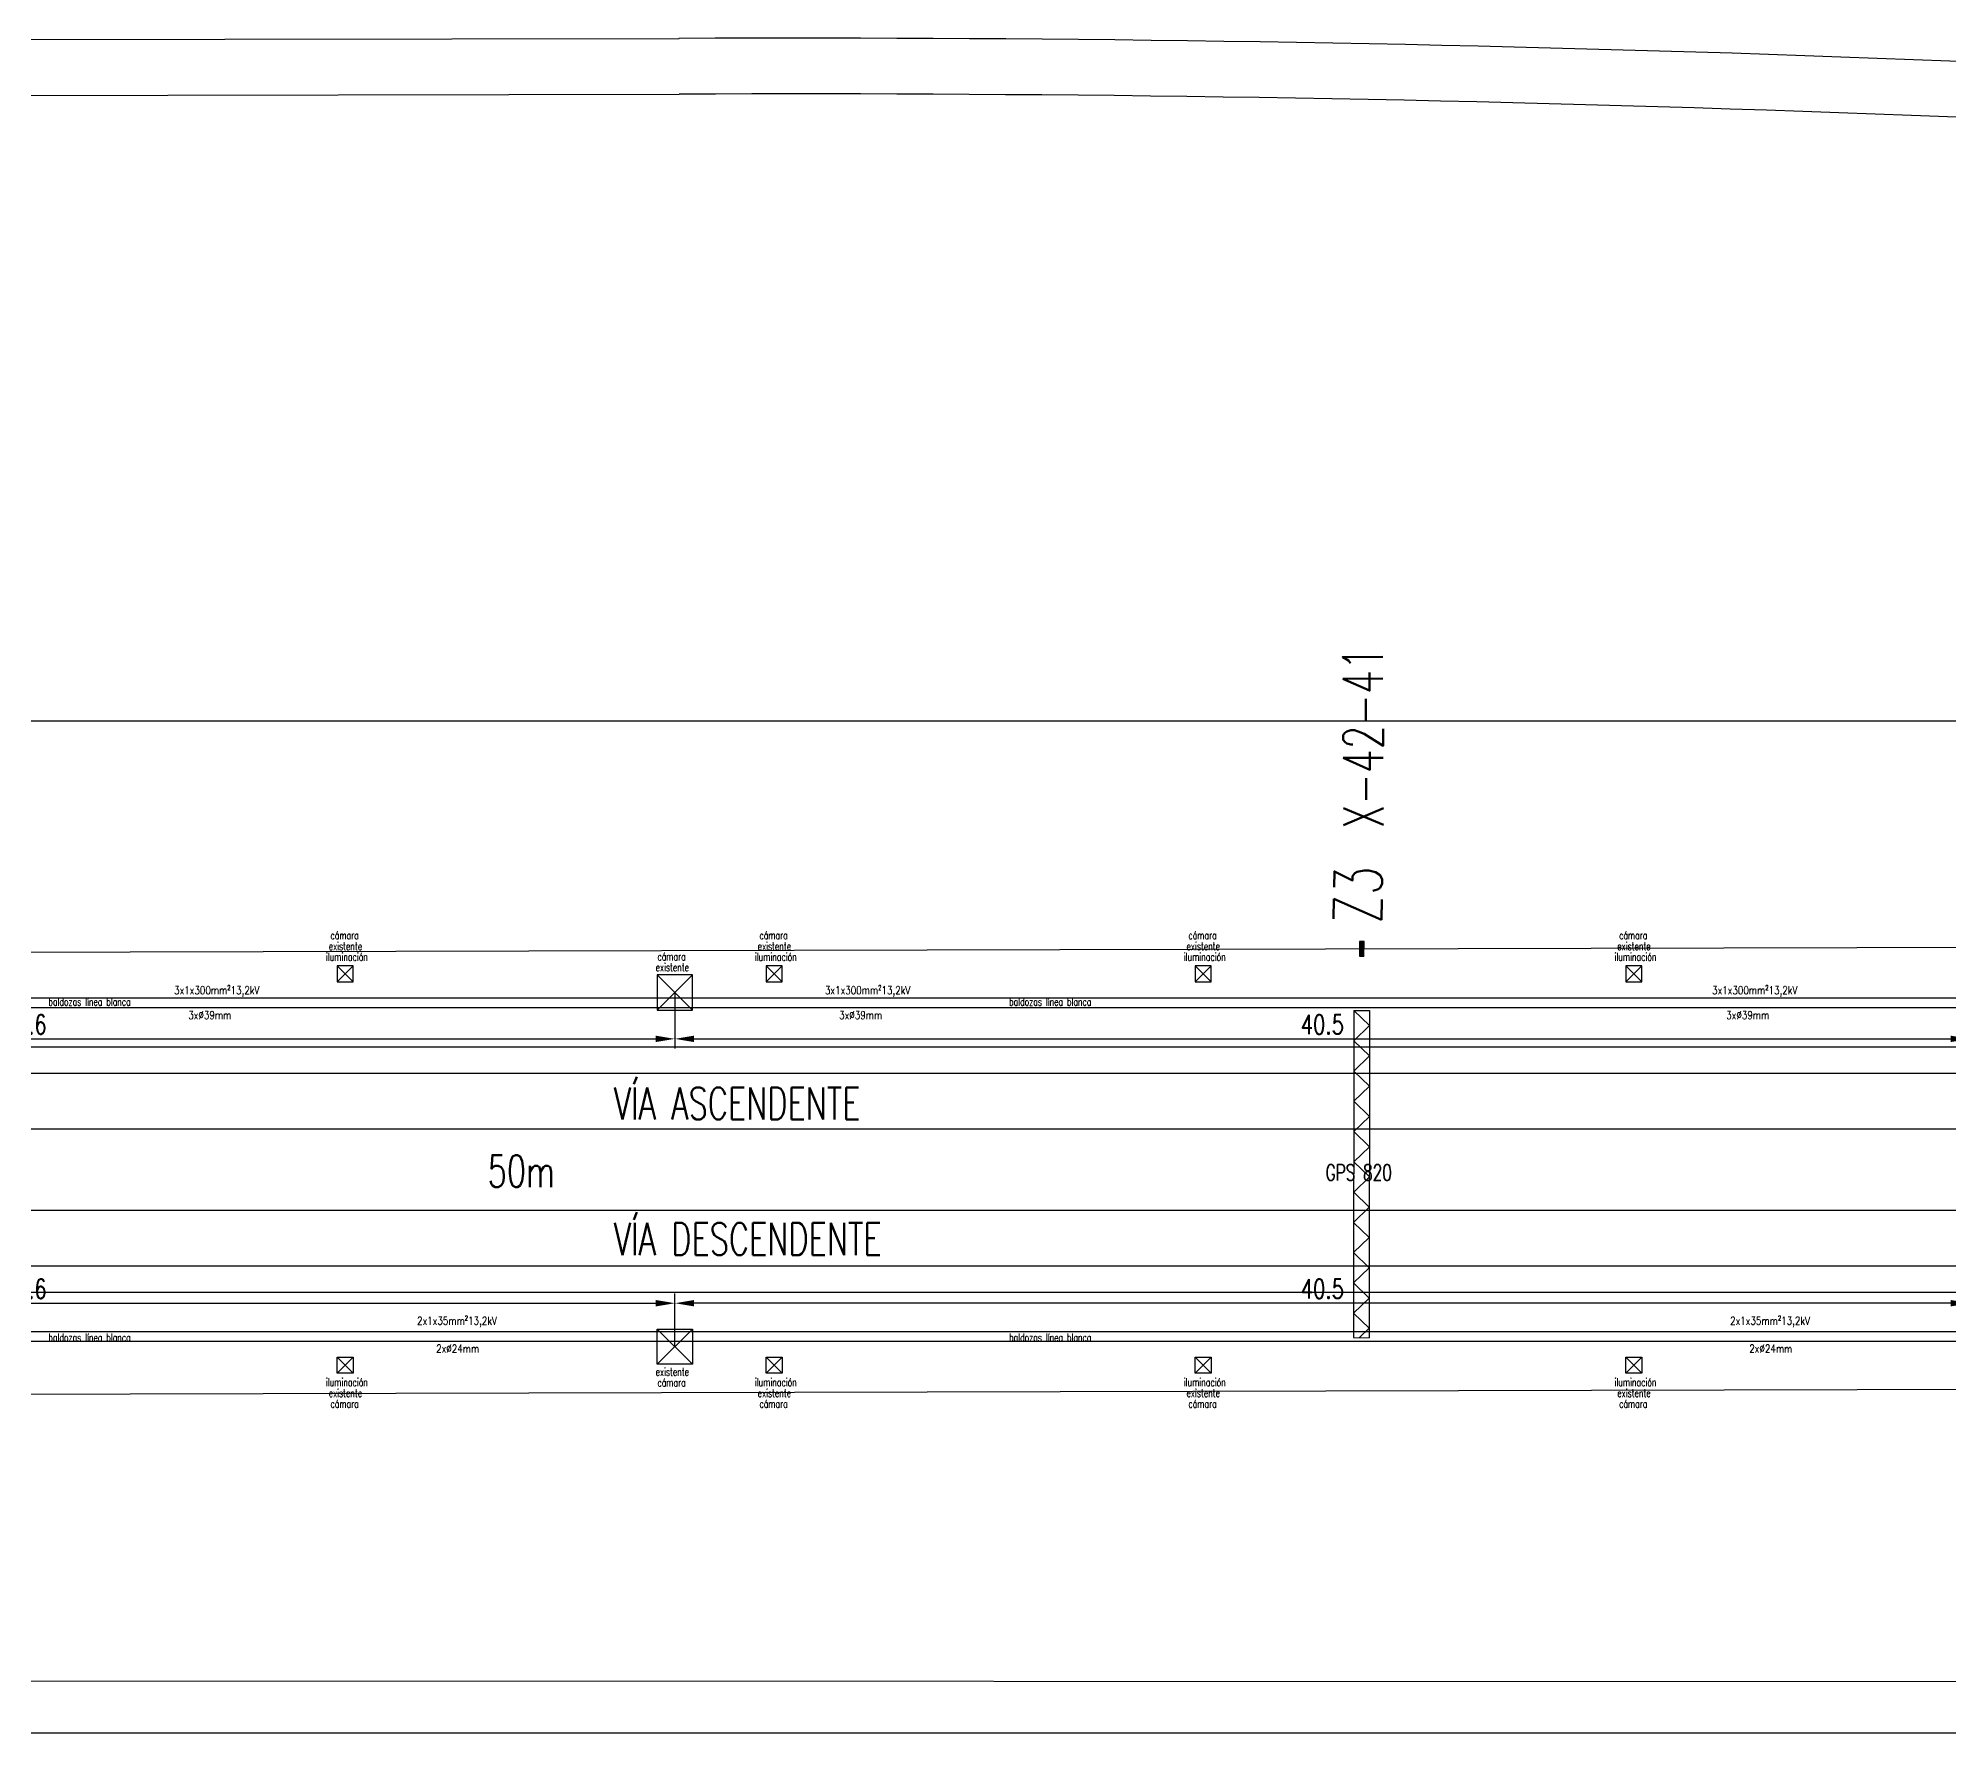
# Model space of a CAD drawing. Header units: millimetres. Extents: x 629 to 1504, y 1178 to 1591.
# Drawn here: x 974.1 to 1033.8, y 1303.8 to 1357 of the extents above; entities that cross this region are included whole.
import ezdxf

# ---------------------------------------------------------------- set-up
doc = ezdxf.new("R2010")
doc.units = ezdxf.units.MM
for name, color, linetype in [('LINEA02', 8, 'Continuous'), ('Textos catenaria', 7, 'Continuous'), ('TMR', 8, 'Continuous'), ('VIAS', 3, 'Continuous')]:
    doc.layers.add(name, color=color, linetype=linetype)
doc.styles.add('SIMPLEX', font='simplex.shx', dxfattribs={"width": 0.75})
doc.dimstyles.new('COTA-100', dxfattribs={"dimscale": 3, "dimtxt": 0.2, "dimasz": 0.2, "dimexe": 0.1, "dimexo": 0, "dimgap": 0.05, "dimtad": 1, "dimdec": 1, "dimzin": 0, "dimdsep": 46, "dimtxsty": 'SIMPLEX', "dimcen": 0.1, "dimclrd": 256, "dimclre": 256, "dimclrt": 256, "dimazin": 0, "dimtm": 1e-09, "dimtfac": 0.714286, "dimtdec": 1, "dimtmove": 2, "dimatfit": 2, "dimfxl": 0, "dimtolj": 1, "dimtzin": 0, "dimarcsym": 0})

# ---------------------------------------------------------------- blocks, each defined once
blk = doc.blocks.new('*D19')
at = {"lineweight": -2, "transparency": 16777216}
for p, q in [((790.429, 1315.567), (790.429, 1303.772)), ((1095.392, 1315.567), (1095.392, 1303.772)), ((1094.792, 1304.072), (791.029, 1304.072))]:
    blk.add_line(p, q, dxfattribs=at)
at = {"transparency": 16777216}
for points in [[(791.029, 1304.172), (791.029, 1303.972), (790.429, 1304.072)], [(1094.792, 1304.172), (1094.792, 1303.972), (1095.392, 1304.072)]]:
    blk.add_solid(points, dxfattribs=at)
at = {"layer": 'Defpoints', "color": 0, "transparency": 16777216}
for p in [(790.429, 1315.567), (1095.392, 1315.567), (790.429, 1304.072)]:
    blk.add_point(p, dxfattribs=at)
at = {"transparency": 16777216, "insert": (942.91, 1304.522), "char_height": 0.6, "attachment_point": 5, "style": 'SIMPLEX'}
blk.add_mtext('\\A1;305.0', dxfattribs=at)
blk = doc.blocks.new('*D27')
at = {"lineweight": -2, "transparency": 16777216}
for p, q in [((790.431, 1327.987), (790.431, 1335.984)), ((1095.394, 1327.987), (1095.394, 1335.984)), ((1094.794, 1335.684), (791.031, 1335.684))]:
    blk.add_line(p, q, dxfattribs=at)
at = {"transparency": 16777216}
for points in [[(791.031, 1335.784), (791.031, 1335.584), (790.431, 1335.684)], [(1094.794, 1335.784), (1094.794, 1335.584), (1095.394, 1335.684)]]:
    blk.add_solid(points, dxfattribs=at)
at = {"layer": 'Defpoints', "color": 0, "transparency": 16777216}
for p in [(790.431, 1335.684), (790.431, 1327.987), (1095.394, 1327.987)]:
    blk.add_point(p, dxfattribs=at)
at = {"transparency": 16777216, "insert": (942.913, 1336.134), "char_height": 0.6, "attachment_point": 5, "style": 'SIMPLEX'}
blk.add_mtext('\\A1;305.0', dxfattribs=at)
blk = doc.blocks.new('*D36')
at = {"lineweight": -2, "transparency": 16777216}
for p, q in [((993.955, 1316.146), (993.955, 1317.802)), ((1033.81, 1317.502), (994.555, 1317.502)), ((1034.41, 1316.117), (1034.41, 1317.802))]:
    blk.add_line(p, q, dxfattribs=at)
at = {"transparency": 16777216}
for points in [[(994.555, 1317.602), (994.555, 1317.402), (993.955, 1317.502)], [(1033.81, 1317.602), (1033.81, 1317.402), (1034.41, 1317.502)]]:
    blk.add_solid(points, dxfattribs=at)
at = {"layer": 'Defpoints', "color": 0, "transparency": 16777216}
for p in [(993.955, 1317.502), (993.955, 1316.146), (1034.41, 1316.117)]:
    blk.add_point(p, dxfattribs=at)
at = {"transparency": 16777216, "insert": (1014.182, 1317.952), "char_height": 0.6, "attachment_point": 5, "style": 'SIMPLEX'}
blk.add_mtext('\\A1;40.5', dxfattribs=at)
blk = doc.blocks.new('*D37')
at = {"lineweight": -2, "transparency": 16777216}
for p, q in [((953.355, 1316.146), (953.355, 1317.802)), ((953.955, 1317.502), (993.355, 1317.502)), ((993.955, 1316.146), (993.955, 1317.802))]:
    blk.add_line(p, q, dxfattribs=at)
at = {"transparency": 16777216}
for points in [[(953.955, 1317.602), (953.955, 1317.402), (953.355, 1317.502)], [(993.355, 1317.602), (993.355, 1317.402), (993.955, 1317.502)]]:
    blk.add_solid(points, dxfattribs=at)
at = {"layer": 'Defpoints', "color": 0, "transparency": 16777216}
for p in [(993.955, 1317.502), (953.355, 1316.146), (993.955, 1316.146)]:
    blk.add_point(p, dxfattribs=at)
at = {"transparency": 16777216, "insert": (973.655, 1317.952), "char_height": 0.6, "attachment_point": 5, "style": 'SIMPLEX'}
blk.add_mtext('\\A1;40.6', dxfattribs=at)
blk = doc.blocks.new('*D44')
at = {"lineweight": -2, "transparency": 16777216}
for p, q in [((953.355, 1327.209), (953.355, 1325.459)), ((993.955, 1327.209), (993.955, 1325.459)), ((953.955, 1325.759), (993.355, 1325.759))]:
    blk.add_line(p, q, dxfattribs=at)
at = {"transparency": 16777216}
for points in [[(953.955, 1325.859), (953.955, 1325.659), (953.355, 1325.759)], [(993.355, 1325.859), (993.355, 1325.659), (993.955, 1325.759)]]:
    blk.add_solid(points, dxfattribs=at)
at = {"layer": 'Defpoints', "color": 0, "transparency": 16777216}
for p in [(953.355, 1327.209), (993.955, 1327.209), (993.955, 1325.759)]:
    blk.add_point(p, dxfattribs=at)
at = {"transparency": 16777216, "insert": (973.655, 1326.209), "char_height": 0.6, "attachment_point": 5, "style": 'SIMPLEX'}
blk.add_mtext('\\A1;40.6', dxfattribs=at)
blk = doc.blocks.new('*D45')
at = {"lineweight": -2, "transparency": 16777216}
for p, q in [((993.955, 1327.209), (993.955, 1325.459)), ((1034.41, 1327.237), (1034.41, 1325.459)), ((994.555, 1325.759), (1033.81, 1325.759))]:
    blk.add_line(p, q, dxfattribs=at)
at = {"transparency": 16777216}
for points in [[(994.555, 1325.859), (994.555, 1325.659), (993.955, 1325.759)], [(1033.81, 1325.859), (1033.81, 1325.659), (1034.41, 1325.759)]]:
    blk.add_solid(points, dxfattribs=at)
at = {"layer": 'Defpoints', "color": 0, "transparency": 16777216}
for p in [(993.955, 1327.209), (1034.41, 1327.237), (1034.41, 1325.759)]:
    blk.add_point(p, dxfattribs=at)
at = {"transparency": 16777216, "insert": (1014.182, 1326.209), "char_height": 0.6, "attachment_point": 5, "style": 'SIMPLEX'}
blk.add_mtext('\\A1;40.5', dxfattribs=at)

msp = doc.modelspace()

# ---------------------------------------------------------------- hatches: boundary and pattern name
msp.add_hatch(color=256).paths.add_polyline_path([(1015.341, 1328.339), (1015.481, 1328.338), (1015.483, 1328.798), (1015.343, 1328.799)])

# ---------------------------------------------------------------- linework, layer by layer
for p, q in [((1015.343, 1328.799), (1015.341, 1328.339)), ((1015.483, 1328.798), (1015.343, 1328.799)), ((1015.343, 1328.799), (1015.481, 1328.338)), ((1015.343, 1328.799), (1015.481, 1328.338)), ((1015.481, 1328.338), (1015.483, 1328.798)), ((983.905, 1328.037), (983.405, 1327.537)), ((983.405, 1328.037), (983.905, 1327.537)), ((997.305, 1328.037), (996.805, 1327.537)), ((996.805, 1328.037), (997.305, 1327.537)), ((1010.705, 1328.037), (1010.205, 1327.537)), ((1010.205, 1328.037), (1010.705, 1327.537)), ((1015.341, 1328.339), (1015.481, 1328.338)), ((1024.16, 1328.037), (1023.66, 1327.537)), ((1023.66, 1328.037), (1024.16, 1327.537)), ((993.405, 1327.759), (994.505, 1326.659)), ((994.505, 1327.759), (993.405, 1326.659)), ((993.405, 1315.596), (994.505, 1316.696)), ((994.505, 1315.596), (993.405, 1316.696)), ((983.905, 1315.317), (983.405, 1315.817)), ((983.405, 1315.317), (983.905, 1315.817)), ((997.305, 1315.317), (996.805, 1315.817)), ((996.805, 1315.317), (997.305, 1315.817)), ((1010.705, 1315.317), (1010.205, 1315.817)), ((1010.205, 1315.317), (1010.705, 1315.817)), ((1024.16, 1315.317), (1023.66, 1315.817)), ((1023.66, 1315.317), (1024.16, 1315.817))]:
    msp.add_line(p, q)
at = {"color": 1}
for p, q in [((836.155, 1327.037), (1074.906, 1327.037)), ((836.155, 1326.737), (1074.907, 1326.737)), ((836.155, 1316.617), (1074.907, 1316.617)), ((836.155, 1316.317), (1074.906, 1316.317))]:
    msp.add_line(p, q, dxfattribs=at)
at = {"color": 4}
for p, q in [((1015.166, 1326.646), (1015.155, 1316.426)), ((1015.166, 1326.646), (1015.656, 1326.645)), ((1015.166, 1326.646), (1015.656, 1326.173)), ((1015.656, 1326.645), (1015.645, 1316.425)), ((1015.165, 1325.7), (1015.656, 1326.173)), ((1015.165, 1325.7), (1015.655, 1325.227)), ((1015.164, 1324.755), (1015.655, 1325.227)), ((1015.164, 1324.755), (1015.654, 1324.282)), ((1015.163, 1323.809), (1015.654, 1324.282)), ((1015.162, 1322.864), (1015.653, 1323.336)), ((1015.163, 1323.809), (1015.653, 1323.336)), ((1015.162, 1322.864), (1015.652, 1322.391)), ((1015.161, 1321.918), (1015.652, 1322.391)), ((1015.16, 1320.973), (1015.651, 1321.445)), ((1015.161, 1321.918), (1015.651, 1321.445)), ((1015.16, 1320.973), (1015.649, 1320.5)), ((1015.159, 1320.028), (1015.649, 1320.5)), ((1015.159, 1320.028), (1015.648, 1319.554)), ((1015.158, 1319.082), (1015.648, 1319.554)), ((1015.158, 1319.082), (1015.647, 1318.609)), ((1015.157, 1318.137), (1015.647, 1318.609)), ((1015.157, 1318.137), (1015.646, 1317.663)), ((1015.156, 1317.191), (1015.646, 1317.663)), ((1015.156, 1317.191), (1015.645, 1316.718)), ((1015.342, 1316.426), (1015.645, 1316.718)), ((1015.155, 1316.426), (1015.645, 1316.425))]:
    msp.add_line(p, q, dxfattribs=at)
at = {"color": 8}
for p, q in [((836.155, 1325.507), (1074.91, 1325.507)), ((629.885, 1324.687), (1381.242, 1324.687)), ((629.885, 1322.947), (1381.242, 1322.947)), ((629.885, 1320.407), (1381.242, 1320.407)), ((629.885, 1318.667), (1381.242, 1318.667)), ((836.155, 1317.847), (1074.91, 1317.847))]:
    msp.add_line(p, q, dxfattribs=at)
for points in [[(983.905, 1328.037), (983.405, 1328.037), (983.405, 1327.537), (983.905, 1327.537)], [(997.305, 1328.037), (996.805, 1328.037), (996.805, 1327.537), (997.305, 1327.537)], [(1010.705, 1328.037), (1010.205, 1328.037), (1010.205, 1327.537), (1010.705, 1327.537)], [(1024.16, 1328.037), (1023.66, 1328.037), (1023.66, 1327.537), (1024.16, 1327.537)], [(994.505, 1326.659), (994.505, 1327.759), (993.405, 1327.759), (993.405, 1326.659)], [(994.505, 1316.696), (994.505, 1315.596), (993.405, 1315.596), (993.405, 1316.696)], [(983.905, 1315.317), (983.405, 1315.317), (983.405, 1315.817), (983.905, 1315.817)], [(997.305, 1315.317), (996.805, 1315.317), (996.805, 1315.817), (997.305, 1315.817)], [(1010.705, 1315.317), (1010.205, 1315.317), (1010.205, 1315.817), (1010.705, 1315.817)], [(1024.16, 1315.317), (1023.66, 1315.317), (1023.66, 1315.817), (1024.16, 1315.817)]]:
    msp.add_lwpolyline(points, close=True)
at = {"layer": 'LINEA02'}
for p, q in [((934.635, 1328.367), (1074.902, 1328.719)), ((960.698, 1314.636), (1074.917, 1314.922))]:
    msp.add_line(p, q, dxfattribs=at)
at = {"layer": 'TMR'}
msp.add_line((954.046, 1305.706), (1293.467, 1305.63), dxfattribs=at)
at = {"layer": 'VIAS', "color": 8}
for p, q in [((871.415, 1356.797), (994.087, 1357.008)), ((871.418, 1355.057), (994.09, 1355.268))]:
    msp.add_line(p, q, dxfattribs=at)
for radius in [906.236, 904.496]:
    msp.add_arc((997.73, 450.78), radius, 81.05051, 90.230543, dxfattribs=at)

# ---------------------------------------------------------------- texts
at = {"layer": 'Textos catenaria', "style": 'SIMPLEX', "width": 0.7}
for s, height, rotation, p in [('X-42-41', 1.25, 90.27583, (1016.094, 1332.329)), ('Z3', 1.5, 89.00347, (1016.029, 1329.345))]:
    msp.add_text(s, height=height, rotation=rotation, dxfattribs=at).set_placement(p)
at = {"layer": 'Textos catenaria', "style": 'SIMPLEX'}
for s, height, width, p in [('existente', 0.25, 0.7, (983.141, 1328.533)), ('cámara', 0.25, 0.7, (983.197, 1328.869)), ('existente', 0.25, 0.7, (996.541, 1328.533)), ('cámara', 0.25, 0.7, (996.597, 1328.869)), ('existente', 0.25, 0.7, (1009.941, 1328.533)), ('cámara', 0.25, 0.7, (1009.997, 1328.869)), ('existente', 0.25, 0.7, (1023.396, 1328.533)), ('cámara', 0.25, 0.7, (1023.452, 1328.869)), ('iluminación', 0.25, 0.7, (983.052, 1328.197)), ('existente', 0.25, 0.7, (993.354, 1327.87)), ('cámara', 0.25, 0.7, (993.41, 1328.206)), ('iluminación', 0.25, 0.7, (996.452, 1328.197)), ('iluminación', 0.25, 0.7, (1009.852, 1328.197)), ('iluminación', 0.25, 0.7, (1023.308, 1328.197)), ('3x1x300mm²13,2kV', 0.25, 0.8, (978.311, 1327.153)), ('3x1x300mm²13,2kV', 0.25, 0.8, (998.643, 1327.153)), ('3x1x300mm²13,2kV', 0.25, 0.8, (1026.357, 1327.153)), ('baldozas línea blanca', 0.25, 0.7, (974.384, 1326.796)), ('baldozas línea blanca', 0.25, 0.7, (1004.395, 1326.796)), ('3xØ39mm', 0.25, 0.8, (978.754, 1326.378)), ('3xØ39mm', 0.25, 0.8, (999.086, 1326.378)), ('3xØ39mm', 0.25, 0.8, (1026.799, 1326.378)), ('VÍA ASCENDENTE', 1, 0.7, (992.044, 1323.245)), ('50m', 1, 0.7, (988.106, 1321.13)), ('GPS 820', 0.5, 0.7, (1014.284, 1321.333)), ('VÍA DESCENDENTE', 1, 0.7, (992.044, 1319.008)), ('2x1x35mm²13,2kV', 0.25, 0.8, (985.901, 1316.831)), ('2x1x35mm²13,2kV', 0.25, 0.8, (1026.921, 1316.831)), ('baldozas línea blanca', 0.25, 0.7, (974.384, 1316.308)), ('2xØ24mm', 0.25, 0.8, (986.498, 1315.958)), ('baldozas línea blanca', 0.25, 0.7, (1004.395, 1316.308)), ('2xØ24mm', 0.25, 0.8, (1027.519, 1315.958)), ('existente', 0.25, 0.7, (993.354, 1315.235)), ('iluminación', 0.25, 0.7, (983.052, 1314.908)), ('cámara', 0.25, 0.7, (993.41, 1314.899)), ('iluminación', 0.25, 0.7, (996.452, 1314.908)), ('iluminación', 0.25, 0.7, (1009.852, 1314.908)), ('iluminación', 0.25, 0.7, (1023.308, 1314.908)), ('existente', 0.25, 0.7, (983.141, 1314.572)), ('cámara', 0.25, 0.7, (983.197, 1314.236)), ('existente', 0.25, 0.7, (996.541, 1314.572)), ('cámara', 0.25, 0.7, (996.597, 1314.236)), ('existente', 0.25, 0.7, (1009.941, 1314.572)), ('cámara', 0.25, 0.7, (1009.997, 1314.236)), ('existente', 0.25, 0.7, (1023.396, 1314.572)), ('cámara', 0.25, 0.7, (1023.452, 1314.236))]:
    msp.add_text(s, height=height, dxfattribs=dict(at, width=width)).set_placement(p)

# ---------------------------------------------------------------- dimensions: what is measured, and where the dimension line sits
for base, p1, p2, picture, middle in [((790.431, 1335.684), (1095.394, 1327.987), (790.431, 1327.987), '*D27', (942.913, 1336.134)), ((993.955, 1325.759), (953.355, 1327.209), (993.955, 1327.209), '*D44', (973.655, 1326.209)), ((1034.41, 1325.759), (993.955, 1327.209), (1034.41, 1327.237), '*D45', (1014.182, 1326.209)), ((993.955, 1317.502), (953.355, 1316.146), (993.955, 1316.146), '*D37', (973.655, 1317.952)), ((993.955, 1317.502), (1034.41, 1316.117), (993.955, 1316.146), '*D36', (1014.182, 1317.952)), ((790.429, 1304.072), (1095.392, 1315.567), (790.429, 1315.567), '*D19', (942.91, 1304.522))]:
    dim = msp.add_linear_dim(base=base, p1=p1, p2=p2, dimstyle='COTA-100')
    dim.commit()
    dim.dimension.update_dxf_attribs({"geometry": picture, "text_midpoint": middle})

doc.saveas('drawing.dxf')
